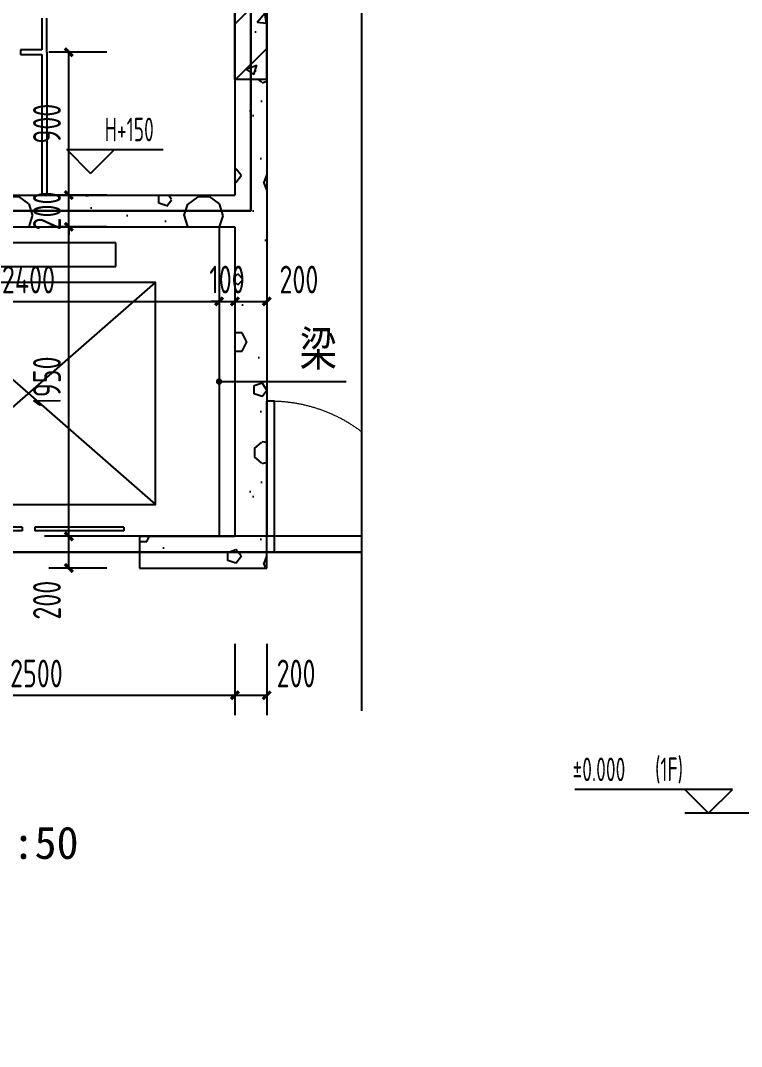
# Model space of a CAD drawing. Extents: x 116425 to 211028, y 11881 to 56060.
# Drawn here: x 196526 to 201066, y 29506 to 35971 of the extents above; entities that cross this region are included whole.
import ezdxf
from ezdxf.xclip import XClip

# ---------------------------------------------------------------- set-up
doc = ezdxf.new("R2010")
doc.units = 0
doc.header["$LTSCALE"] = 1000
doc.header["$MEASUREMENT"] = 0
doc.header["$XCLIPFRAME"] = 0
doc.linetypes.add('X-104 13#平面$0$DOTE', pattern=[2.42, 2, -0.2, 0.02, -0.2])
for name, color, linetype in [('01-标注_尺寸', 124, 'Continuous'), ('01-标注_标高', 200, 'Continuous'), ('01-标注_符号', 200, 'Continuous'), ('02-TEXT_标注', 130, 'Continuous'), ('X-104 13#平面$0$A-E_电梯', 171, 'Continuous'), ('X-104 13#平面$0$A-I_卫-洁具', 241, 'Continuous'), ('X-104 13#平面$0$A-I_卫-隔断', 214, 'Continuous'), ('X-104 13#平面$0$A_AXIS-轴线', 36, 'X-104 13#平面$0$DOTE'), ('X-104 13#平面$0$DOOR_FIRE', 220, 'Continuous'), ('X-104 13#平面$0$s-colu', 40, 'Continuous'), ('X-104 13#平面$1$05-填充_天正', 26, 'Continuous'), ('X-104 13#平面$1$A_STR-砌块墙', 121, 'Continuous'), ('X-104 13#平面$1$A_STR-砼柱', 51, 'Continuous'), ('建-标注-文本', 254, 'Continuous')]:
    doc.layers.add(name, color=color, linetype=linetype)
doc.layers.add('X-104 13#平面$0$000套内', color=226, linetype='Continuous', lineweight=30, plot=False)
doc.styles.add('_TCH_DIM', font='ros1.shx', dxfattribs={"bigfont": 'jd.shx'})
doc.styles.add('_TCH_DIM_T3', font='ROS1', dxfattribs={"width": 0.8, "bigfont": 'JD'})
doc.styles.add('_TCH_LABEL', font='ros1.shx', dxfattribs={"bigfont": 'jd.shx'})
doc.styles.get("Standard").update_dxf_attribs({"font": 'STXIHEI_0.TTF'})
doc.dimstyles.new('_TCH_ARCH&&50', dxfattribs={"dimtxt": 175, "dimasz": 50, "dimexe": 125, "dimexo": 150, "dimgap": 50, "dimtad": 1, "dimdec": 0, "dimzin": 0, "dimdsep": 46, "dimtxsty": '_TCH_DIM_T3', "dimblk": 'ARCHTICK', "dimcen": 0.09, "dimclrt": 7, "dimazin": 2, "dimtfac": 1, "dimtdec": 0, "dimtix": 1, "dimtmove": 2, "dimatfit": 3, "dimfxl": 0, "dimtolj": 1, "dimtzin": 0, "dimarcsym": 0})
pattern_1 = [(0, (354, -366), (600, 1200), [0, -1200]), (0, (-348, -528), (600, 1200), [0, -1200]), (0, (42, -540), (600, 1200), [0, -1200]), (0, (468, -186), (600, 1200), [0, -1200]), (0, (-30, -600), (600, 1200), [0, -1200]), (0, (588, 570), (600, 1200), [0, -1200]), (0, (222, 474), (600, 1200), [0, -1200]), (0, (414, 324), (600, 1200), [0, -1200]), (0, (-564, 300), (600, 1200), [0, -1200]), (0, (24, 246), (600, 1200), [0, -1200]), (0, (-204, -60), (600, 1200), [0, -1200]), (0, (-192, -510), (600, 1200), [0, -1200]), (0, (258, -558), (600, 1200), [0, -1200]), (0, (588, -30), (600, 1200), [0, -1200]), (0, (-534, -216), (600, 1200), [0, -1200]), (0, (-432, -12), (600, 1200), [0, -1200]), (0, (36, -96), (600, 1200), [0, -1200]), (0, (-132, -270), (600, 1200), [0, -1200]), (0, (-228, 126), (600, 1200), [0, -1200]), (0, (-78, 576), (600, 1200), [0, -1200]), (0, (-486, -468), (600, 1200), [0, -1200]), (0, (174, 330), (600, 1200), [0, -1200]), (0, (-384, 348), (600, 1200), [0, -1200]), (0, (-480, 504), (600, 1200), [0, -1200]), (130.60129, (514.286, 194.286), (-2999.999967, 3600.000016), [52.683, -22074.222]), (18.43495, (428.57, 217.14), (3000, 1200), [54.21, -7535.256]), (90, (428.6, 165.7), (600, 1200), [51.429, -2348.571]), (161.56505, (480, 148.57), (-3000, 1199.9999), [54.21, -7535.256]), (53.1301, (480, 148.57), (600, 1200), [57.143, -5942.857]), (135, (525.7, -462.86), (-600, 1200), [48.487, -3345.625]), (45, (457.14, -462.86), (600, 1200), [48.487, -3345.625]), (135, (491.43, -497.14), (-600, 1200), [48.487, -3345.625]), (45, (491.43, -497.14), (600, 1200), [48.487, -3345.625]), (116.565, (-51.4, 342.9), (-0.0001, 2400), [63.888, -1277.753]), (180, (-80, 400), (-600, 1200), [68.571, -1131.428]), (63.435, (-177.1, 342.9), (5e-06, 2400), [63.888, -1277.753]), (116.565, (-148.6, 285.7), (-0.0001, 2400), [63.888, -1277.753]), (0, (-148.6, 285.7), (600, 1200), [68.571, -1131.428]), (63.435, (-80, 285.7), (5e-06, 2400), [63.888, -1277.753]), (107.10273, (400, -62.857), (-1799.999931, 6000.00001), [77.723, -32565.805]), (143.97263, (377.14, 11.43), (-11399.999855, 8399.99999), [77.723, -16244.04]), (180, (314.3, 57.1), (-600, 1200), [74.286, -1125.714]), (36.02737, (177.14, 11.43), (11399.99992, 8399.99991), [77.723, -16244.04]), (71.56505, (154.29, -57.14), (1800, 6000), [72.28, -7517.186]), (107.10273, (177.143, -131.43), (-1799.999931, 6000.00001), [77.723, -32565.805]), (143.97263, (240, -177.14), (-11399.999855, 8399.99999), [77.723, -16244.04]), (0, (240, -177.1), (600, 1200), [74.286, -1125.714]), (36.02737, (314.29, -177.14), (11399.99992, 8399.99991), [77.723, -16244.04]), (71.56505, (377.14, -131.43), (1800, 6000), [72.28, -7517.186]), (150.25512, (411.43, 497.14), (-1800, 1199.99999), [46.07, -9628.639]), (90, (371.4, 474.3), (600, 1200), [45.714, -2354.285]), (29.74488, (371.43, 474.29), (1800, 1200), [46.07, -9628.639]), (116.565, (131.4, -354.3), (-0.0001, 2400), [63.888, -1277.753]), (168.69007, (102.86, -297.14), (-5400, 1199.99997), [58.275, -12179.371]), (41.185925, (0, -325.714), (14999.99991, 13199.999885), [60.744, -25451.604]), (90, (0, -382.86), (600, 1200), [57.143, -2342.857]), (138.814074, (45.714, -422.857), (-14999.999733, 13200.000084), [60.744, -25451.604]), (16.699244, (45.714, -422.857), (19799.99985, 5999.999937), [59.659, -24997.075]), (60.945396, (102.86, -405.714), (600, 1199.99999), [58.832, -24650.679]), (109.983106, (-371.43, 148.57), (-3000.00001, 8399.999978), [66.884, -28024.395]), (155.556045, (-394.286, 211.43), (-7800.00003, 3599.999925), [69.046, -28930.263]), (24.443955, (-520, 211.43), (7800.000004, 3599.999983), [69.046, -28930.263]), (70.016893, (-542.857, 148.57), (3000.00001, 8399.99998), [66.884, -28024.395]), (109.983106, (-520, 85.714), (-3000.00001, 8399.999978), [66.884, -28024.395]), (160.01689, (-457.14, 62.86), (-3000, 1199.99995), [66.884, -13978.755]), (19.98311, (-457.14, 62.86), (2999.99998, 1200), [66.884, -13978.755]), (70.016893, (-394.286, 85.714), (3000.00001, 8399.99998), [66.884, -28024.395]), (122.00538, (74.29, 40), (-600.00008, 1199.99994), [53.908, -11266.868]), (18.43495, (-5.71, 68.57), (3000, 1200), [54.21, -7535.256]), (90, (-5.7, 17.14), (600, 1200), [51.429, -2348.571]), (161.56505, (45.71, 0), (-3000, 1199.9999), [54.21, -7535.256]), (54.46232, (45.714, 0), (4199.999994, 5999.99999), [49.156, -20596.423]), (116.565, (-274.3, -251.4), (-0.0001, 2400), [63.888, -1277.753]), (180, (-302.9, -194.3), (-600, 1200), [62.857, -1137.143]), (59.03624, (-400, -251.43), (600, 1199.99999), [66.64, -13927.644]), (120.96376, (-365.71, -308.57), (-600.00008, 1199.99994), [66.64, -13927.644]), (0, (-365.7, -308.6), (600, 1200), [62.857, -1137.143]), (63.435, (-302.9, -308.6), (5e-06, 2400), [63.888, -1277.753])]

# ---------------------------------------------------------------- blocks, each defined once
blk = doc.blocks.new('图框-A1')
at = {"const_width": 0.5}
blk.add_lwpolyline([(766, 584), (25, 584), (25, 10), (766, 10)], close=True, dxfattribs=at)
blk = doc.blocks.new('X-104 13#平面$0$2400x2100')
for p, q in [((650, 1850), (650, 1700)), ((1750, 1850), (650, 1850)), ((1750, 1700), (1750, 1850)), ((650, 1700), (1750, 1700)), ((400, 200), (2000, 1600)), ((400, 1600), (2000, 200))]:
    blk.add_line(p, q)
at = {"color": 0}
for p, q in [((600, 57.6), (600, 34)), ((1160, 57.6), (600, 57.6)), ((1160, 34), (600, 34)), ((1160, 57.6), (1160, 34)), ((1800, 57.6), (1240, 57.6)), ((1240, 57.6), (1240, 34)), ((1800, 34), (1240, 34)), ((1800, 57.6), (1800, 34))]:
    blk.add_line(p, q, dxfattribs=at)
blk.add_lwpolyline([(400, 1600), (400, 200), (2000, 200), (2000, 1600), (400, 1600)], close=True)
blk = doc.blocks.new('X-104 13#平面$0$轴网')
at = {"layer": 'X-104 13#平面$0$A_AXIS-轴线', "linetype": 'X-104 13#平面$0$DOTE'}
blk.add_line((60408.4, 9000), (-2925, 9000), dxfattribs=at)
blk = doc.blocks.new('X-104 13#平面$0$$DorLib2D$00000002')
for p, q in [((-0.5, 0), (-0.5, 0.4875)), ((-0.475, 0.4875), (-0.5, 0.4875)), ((-0.475, 0), (-0.475, 0.4875)), ((0.475, 0), (0.475, 0.4875)), ((0.475, 0.4875), (0.5, 0.4875)), ((0.5, 0), (0.5, 0.4875)), ((-0.5, 0), (-0.475, 0)), ((0.5, 0), (0.475, 0))]:
    blk.add_line(p, q)
at = {"lineweight": 13}
for centre, start, end in [((-0.4875, 0), 0, 88.5307), ((0.4875, 0), 91.4693, 180)]:
    blk.add_arc(centre, 0.4875, start, end, dxfattribs=at)
blk = doc.blocks.new('X-104 13#平面')
at = {"layer": 'X-104 13#平面$1$05-填充_天正'}
h = blk.add_hatch(dxfattribs=at)
h.set_pattern_fill('钢筋混凝土', color=256, scale=100, style=0)
h.set_pattern_definition([(45, (0, 0), (-176.7767, 176.7767), []), (50, (0, 0), (717.26, -62.752), [75, -825]), (355, (0, 0), (-138.7513, 752.192), [60, -660]), (100.4514, (59.8, -5.2), (578.5094, 689.4395), [63.74, -701.142]), (46.1842, (0, 200), (1067.241, -165.519), [112.5, -1237.5]), (96.6356, (88.9, 186.2), (934.663, 974.118), [95.61, -1051.713]), (351.1842, (0, 200), (934.662, 974.119), [90, -990]), (21, (100, 150), (596.907, -402.619), [75, -825]), (326, (100, 150), (243.3153, 725.15), [60, -660]), (71.4514, (149.74, 116.45), (840.2226, 322.5305), [63.74, -701.142]), (37.5, (0, 0), (12.15986, 332.89385), [0, -652, 0, -670, 0, -662.5]), (7.5, (0, 0), (263.0695, 394.4117), [0, -382, 0, -637, 0, -252.5]), (327.5, (-223, 0), (533.8224, -22.5549), [0, -250, 0, -780, 0, -1035]), (317.5, (-323, 0), (583.1862, 100.105), [0, -325, 0, -518, 0, -735])])
h.paths.add_polyline_path([(53300, 74280), (53500, 74280), (53500, 74730), (53300, 74730)])
h = blk.add_hatch(dxfattribs=at)
h.set_pattern_fill('加气混凝土', color=256, scale=100, style=0)
h.set_pattern_definition(pattern_1)
h.paths.add_polyline_path([(53500, 74280), (53300, 74280), (53300, 73550), (53366.7, 73450), (53500, 73450)])
h = blk.add_hatch(dxfattribs=at)
h.set_pattern_fill('加气混凝土', color=256, scale=100, style=0)
h.set_pattern_definition(pattern_1)
h.paths.add_polyline_path([(50700, 73416.7), (50800, 73350), (53300, 73350), (53366.7, 73450), (53300, 73550), (50700, 73550)])
h = blk.add_hatch(dxfattribs=at)
h.set_pattern_fill('加气混凝土', color=256, scale=100, style=0)
h.set_pattern_definition(pattern_1)
h.paths.add_polyline_path([(53366.7, 73450), (53300, 73350), (53300, 71400), (53400, 71333.3), (53500, 71400), (53500, 73450)])
h = blk.add_hatch(dxfattribs=at)
h.set_pattern_fill('加气混凝土', color=256, scale=100, style=0)
h.set_pattern_definition(pattern_1)
h.paths.add_polyline_path([(52700, 71200), (53400, 71200), (53400, 71333.3), (53300, 71400), (52700, 71400)])
h = blk.add_hatch(dxfattribs=at)
h.set_pattern_fill('加气混凝土', color=256, scale=100, style=0)
h.set_pattern_definition(pattern_1)
h.paths.add_polyline_path([(53400, 71200), (53500, 71200), (53500, 71400), (53400, 71333.3)])
at = {"layer": 'X-104 13#平面$0$000套内'}
blk.add_lwpolyline([(4100, 77750), (4100, 68700), (-750, 68700), (-750, 59850), (21950, 59850), (21950, 61450), (58250, 61450), (58250, 71300), (48400, 71300), (48400, 73450), (53400, 73450), (53400, 80500), (58250, 80500), (58250, 81290.1), (53289, 85452.6), (37950, 76613.3), (37950, 72450), (12454.9, 72450), (4447.4, 77750)], close=True, dxfattribs=at)
at = {"layer": 'X-104 13#平面$0$A-I_卫-洁具', "ltscale": 0.1}
blk.add_lwpolyline([(53200, 73350), (53200, 71400)], dxfattribs=at)
at = {"layer": 'X-104 13#平面$0$A-I_卫-隔断'}
for p, q in [((52085, 74665), (52085, 74465)), ((52115, 74450), (52115, 74665)), ((52085, 74465), (51950, 74465)), ((51950, 74465), (51950, 74435)), ((51950, 74435), (52085, 74435)), ((52085, 74435), (52085, 73550)), ((52115, 74450), (52115, 73550)), ((52115, 73550), (52085, 73550))]:
    blk.add_line(p, q, dxfattribs=at)
at = {"layer": 'X-104 13#平面$0$s-colu'}
blk.add_lwpolyline([(53300.2, 74278), (53300.2, 74728), (53500.2, 74728), (53500.2, 74278)], close=True, dxfattribs=at)
at = {"layer": 'X-104 13#平面$1$A_STR-砌块墙'}
for p, q in [((53300, 74280), (53300, 73550)), ((53500, 74280), (53500, 73450)), ((50700, 73550), (53300, 73550)), ((53500, 73450), (53500, 71400)), ((50800, 73350), (53300, 73350)), ((53300, 73350), (53300, 71400)), ((52700, 71400), (53300, 71400)), ((52700, 71400), (52700, 71200)), ((53500, 71200), (53500, 71400)), ((52700, 71200), (53400, 71200)), ((53400, 71200), (53500, 71200))]:
    blk.add_line(p, q, dxfattribs=at)
at = {"layer": 'X-104 13#平面$1$A_STR-砼柱'}
for p, q in [((53300, 74730), (53300, 74280)), ((53500, 74280), (53500, 74730)), ((53300, 74280), (53500, 74280))]:
    blk.add_line(p, q, dxfattribs=at)
blk.add_blockref('X-104 13#平面$0$轴网', (0, 62400))
at = {"xscale": 100, "yscale": 100, "zscale": 100}
blk.add_blockref('图框-A1', (-10634.5, -20285.2), dxfattribs=at)
at = {"layer": 'X-104 13#平面$0$A-E_电梯'}
blk.add_blockref('X-104 13#平面$0$2400x2100', (50800, 71400), dxfattribs=at)
at = {"layer": 'X-104 13#平面$0$DOOR_FIRE', "xscale": 1950, "yscale": 1950, "zscale": 200}
blk.add_blockref('X-104 13#平面$0$$DorLib2D$00000002', (54475, 71300), dxfattribs=at)
blk = doc.blocks.new('_ArchTick')
at = {"color": 0, "linetype": 'ByBlock', "const_width": 0.4}
blk.add_lwpolyline([(-0.5, -0.5), (0.5, 0.5)], dxfattribs=at)
blk = doc.blocks.new('*D533')
at = {"layer": '01-标注_尺寸', "color": 0, "lineweight": -2, "transparency": 16777216}
for p, q in [((197876.5, 34621.2), (197876.5, 34076.2)), ((198076.5, 34621.2), (198076.5, 34076.2)), ((197876.5, 34201.2), (198076.5, 34201.2))]:
    blk.add_line(p, q, dxfattribs=at)
at = {"layer": 'Defpoints', "color": 0, "transparency": 16777216}
for p in [(197876.5, 34771.2), (198076.5, 34771.2), (198076.5, 34201.2)]:
    blk.add_point(p, dxfattribs=at)
at = {"layer": '01-标注_尺寸', "color": 0, "lineweight": -2, "transparency": 16777216, "xscale": 50, "yscale": 50, "zscale": 50, "rotation": 180}
blk.add_blockref('_ArchTick', (197876.5, 34201.2), dxfattribs=at)
at = {"layer": '01-标注_尺寸', "color": 0, "lineweight": -2, "transparency": 16777216, "xscale": 50, "yscale": 50, "zscale": 50}
blk.add_blockref('_ArchTick', (198076.5, 34201.2), dxfattribs=at)
at = {"layer": '01-标注_尺寸', "color": 7, "transparency": 16777216, "insert": (198279.3, 34338.7), "char_height": 175, "attachment_point": 5, "style": '_TCH_DIM_T3'}
blk.add_mtext('\\A1;200', dxfattribs=at)
blk = doc.blocks.new('*D534')
at = {"layer": '01-标注_尺寸', "color": 0, "lineweight": -2, "transparency": 16777216}
for p, q in [((197776.5, 34621.2), (197776.5, 34076.2)), ((197876.5, 34621.2), (197876.5, 34076.2)), ((197776.5, 34201.2), (197726.5, 34201.2)), ((197776.5, 34201.2), (197876.5, 34201.2)), ((197876.5, 34201.2), (197926.5, 34201.2))]:
    blk.add_line(p, q, dxfattribs=at)
at = {"layer": 'Defpoints', "color": 0, "transparency": 16777216}
for p in [(197776.5, 34771.2), (197876.5, 34771.2), (197876.5, 34201.2)]:
    blk.add_point(p, dxfattribs=at)
at = {"layer": '01-标注_尺寸', "color": 0, "lineweight": -2, "transparency": 16777216, "xscale": 50, "yscale": 50, "zscale": 50}
blk.add_blockref('_ArchTick', (197776.5, 34201.2), dxfattribs=at)
at = {"layer": '01-标注_尺寸', "color": 0, "lineweight": -2, "transparency": 16777216, "xscale": 50, "yscale": 50, "zscale": 50, "rotation": 180}
blk.add_blockref('_ArchTick', (197876.5, 34201.2), dxfattribs=at)
at = {"layer": '01-标注_尺寸', "color": 7, "transparency": 16777216, "insert": (197826.5, 34338.7), "char_height": 175, "attachment_point": 5, "style": '_TCH_DIM_T3'}
blk.add_mtext('\\A1;100', dxfattribs=at)
blk = doc.blocks.new('*D535')
at = {"layer": '01-标注_尺寸', "color": 0, "lineweight": -2, "transparency": 16777216}
for p, q in [((195376.5, 34621.2), (195376.5, 34076.2)), ((197776.5, 34621.2), (197776.5, 34076.2)), ((195376.5, 34201.2), (197776.5, 34201.2))]:
    blk.add_line(p, q, dxfattribs=at)
at = {"layer": 'Defpoints', "color": 0, "transparency": 16777216}
for p in [(195376.5, 34771.2), (197776.5, 34771.2), (197776.5, 34201.2)]:
    blk.add_point(p, dxfattribs=at)
at = {"layer": '01-标注_尺寸', "color": 0, "lineweight": -2, "transparency": 16777216, "xscale": 50, "yscale": 50, "zscale": 50, "rotation": 180}
blk.add_blockref('_ArchTick', (195376.5, 34201.2), dxfattribs=at)
at = {"layer": '01-标注_尺寸', "color": 0, "lineweight": -2, "transparency": 16777216, "xscale": 50, "yscale": 50, "zscale": 50}
blk.add_blockref('_ArchTick', (197776.5, 34201.2), dxfattribs=at)
at = {"layer": '01-标注_尺寸', "color": 7, "transparency": 16777216, "insert": (196576.5, 34338.7), "char_height": 175, "attachment_point": 5, "style": '_TCH_DIM_T3'}
blk.add_mtext('\\A1;2400', dxfattribs=at)
blk = doc.blocks.new('*D551')
at = {"layer": '01-标注_尺寸', "color": 0, "lineweight": -2, "transparency": 16777216}
for p, q in [((195376.5, 32044), (195376.5, 31594)), ((197876.5, 32044), (197876.5, 31594)), ((195376.5, 31719), (197876.5, 31719))]:
    blk.add_line(p, q, dxfattribs=at)
at = {"layer": 'Defpoints', "color": 0, "transparency": 16777216}
for p in [(195376.5, 32194), (197876.5, 32194), (197876.5, 31719)]:
    blk.add_point(p, dxfattribs=at)
at = {"layer": '01-标注_尺寸', "color": 0, "lineweight": -2, "transparency": 16777216, "xscale": 50, "yscale": 50, "zscale": 50, "rotation": 180}
blk.add_blockref('_ArchTick', (195376.5, 31719), dxfattribs=at)
at = {"layer": '01-标注_尺寸', "color": 0, "lineweight": -2, "transparency": 16777216, "xscale": 50, "yscale": 50, "zscale": 50}
blk.add_blockref('_ArchTick', (197876.5, 31719), dxfattribs=at)
at = {"layer": '01-标注_尺寸', "color": 7, "transparency": 16777216, "insert": (196626.5, 31856.5), "char_height": 175, "attachment_point": 5, "style": '_TCH_DIM_T3'}
blk.add_mtext('\\A1;2500', dxfattribs=at)
blk = doc.blocks.new('*D552')
at = {"layer": '01-标注_尺寸', "color": 0, "lineweight": -2, "transparency": 16777216}
for p, q in [((197876.5, 32044), (197876.5, 31594)), ((198076.5, 32044), (198076.5, 31594)), ((197876.5, 31719), (198076.5, 31719))]:
    blk.add_line(p, q, dxfattribs=at)
at = {"layer": 'Defpoints', "color": 0, "transparency": 16777216}
for p in [(197876.5, 32194), (198076.5, 32194), (198076.5, 31719)]:
    blk.add_point(p, dxfattribs=at)
at = {"layer": '01-标注_尺寸', "color": 0, "lineweight": -2, "transparency": 16777216, "xscale": 50, "yscale": 50, "zscale": 50, "rotation": 180}
blk.add_blockref('_ArchTick', (197876.5, 31719), dxfattribs=at)
at = {"layer": '01-标注_尺寸', "color": 0, "lineweight": -2, "transparency": 16777216, "xscale": 50, "yscale": 50, "zscale": 50}
blk.add_blockref('_ArchTick', (198076.5, 31719), dxfattribs=at)
at = {"layer": '01-标注_尺寸', "color": 7, "transparency": 16777216, "insert": (198261.5, 31856.5), "char_height": 175, "attachment_point": 5, "style": '_TCH_DIM_T3'}
blk.add_mtext('\\A1;200', dxfattribs=at)
blk = doc.blocks.new('*D821')
at = {"layer": '01-标注_尺寸', "color": 0, "lineweight": -2, "transparency": 16777216}
for p, q in [((197070.8, 35771.2), (196705.4, 35771.2)), ((196830.4, 34871.2), (196830.4, 35771.2)), ((197070.8, 34871.2), (196705.4, 34871.2))]:
    blk.add_line(p, q, dxfattribs=at)
at = {"layer": 'Defpoints', "color": 0, "transparency": 16777216}
for p in [(196830.4, 35771.2), (197220.8, 35771.2), (197220.8, 34871.2)]:
    blk.add_point(p, dxfattribs=at)
at = {"layer": '01-标注_尺寸', "color": 0, "lineweight": -2, "transparency": 16777216, "xscale": 50, "yscale": 50, "zscale": 50}
for p, rotation in [((196830.4, 35771.2), 90), ((196830.4, 34871.2), 270)]:
    blk.add_blockref('_ArchTick', p, dxfattribs=dict(at, rotation=rotation))
at = {"layer": '01-标注_尺寸', "color": 7, "transparency": 16777216, "insert": (196692.9, 35321.2), "char_height": 175, "attachment_point": 5, "rotation": 90, "style": '_TCH_DIM_T3'}
blk.add_mtext('\\A1;900', dxfattribs=at)
blk = doc.blocks.new('*D822')
at = {"layer": '01-标注_尺寸', "color": 0, "lineweight": -2, "transparency": 16777216}
for p, q in [((196830.4, 34871.2), (196830.4, 34921.2)), ((197070.8, 34871.2), (196705.4, 34871.2)), ((196830.4, 34671.2), (196830.4, 34871.2)), ((197070.8, 34671.2), (196705.4, 34671.2)), ((196830.4, 34671.2), (196830.4, 34621.2))]:
    blk.add_line(p, q, dxfattribs=at)
at = {"layer": 'Defpoints', "color": 0, "transparency": 16777216}
for p in [(196830.4, 34871.2), (197220.8, 34871.2), (197220.8, 34671.2)]:
    blk.add_point(p, dxfattribs=at)
at = {"layer": '01-标注_尺寸', "color": 0, "lineweight": -2, "transparency": 16777216, "xscale": 50, "yscale": 50, "zscale": 50}
for p, rotation in [((196830.4, 34871.2), 270), ((196830.4, 34671.2), 90)]:
    blk.add_blockref('_ArchTick', p, dxfattribs=dict(at, rotation=rotation))
at = {"layer": '01-标注_尺寸', "color": 7, "transparency": 16777216, "insert": (196692.9, 34771.2), "char_height": 175, "attachment_point": 5, "rotation": 90, "style": '_TCH_DIM_T3'}
blk.add_mtext('\\A1;200', dxfattribs=at)
blk = doc.blocks.new('*D823')
at = {"layer": '01-标注_尺寸', "color": 0, "lineweight": -2, "transparency": 16777216}
for p, q in [((197070.8, 34671.2), (196705.4, 34671.2)), ((196830.4, 32721.2), (196830.4, 34671.2)), ((197070.8, 32721.2), (196705.4, 32721.2))]:
    blk.add_line(p, q, dxfattribs=at)
at = {"layer": 'Defpoints', "color": 0, "transparency": 16777216}
for p in [(196830.4, 34671.2), (197220.8, 34671.2), (197220.8, 32721.2)]:
    blk.add_point(p, dxfattribs=at)
at = {"layer": '01-标注_尺寸', "color": 0, "lineweight": -2, "transparency": 16777216, "xscale": 50, "yscale": 50, "zscale": 50}
for p, rotation in [((196830.4, 34671.2), 90), ((196830.4, 32721.2), 270)]:
    blk.add_blockref('_ArchTick', p, dxfattribs=dict(at, rotation=rotation))
at = {"layer": '01-标注_尺寸', "color": 7, "transparency": 16777216, "insert": (196692.9, 33696.2), "char_height": 175, "attachment_point": 5, "rotation": 90, "style": '_TCH_DIM_T3'}
blk.add_mtext('\\A1;1950', dxfattribs=at)
blk = doc.blocks.new('*D824')
at = {"layer": '01-标注_尺寸', "color": 0, "lineweight": -2, "transparency": 16777216}
for p, q in [((197070.8, 32721.2), (196705.4, 32721.2)), ((196830.4, 32521.2), (196830.4, 32721.2)), ((197070.8, 32521.2), (196705.4, 32521.2))]:
    blk.add_line(p, q, dxfattribs=at)
at = {"layer": 'Defpoints', "color": 0, "transparency": 16777216}
for p in [(196830.4, 32721.2), (197220.8, 32721.2), (197220.8, 32521.2)]:
    blk.add_point(p, dxfattribs=at)
at = {"layer": '01-标注_尺寸', "color": 0, "lineweight": -2, "transparency": 16777216, "xscale": 50, "yscale": 50, "zscale": 50}
for p, rotation in [((196830.4, 32721.2), 90), ((196830.4, 32521.2), 270)]:
    blk.add_blockref('_ArchTick', p, dxfattribs=dict(at, rotation=rotation))
at = {"layer": '01-标注_尺寸', "color": 7, "transparency": 16777216, "insert": (196692.9, 32318.4), "char_height": 175, "attachment_point": 5, "rotation": 90, "style": '_TCH_DIM_T3'}
blk.add_mtext('\\A1;200', dxfattribs=at)

msp = doc.modelspace()

# ---------------------------------------------------------------- linework, layer by layer
at = {"layer": '01-标注_标高'}
for p, q in [((196967.3, 35007.7), (196817.3, 35157.7)), ((196817.3, 35157.7), (197424.6, 35157.7)), ((196967.3, 35007.7), (197117.3, 35157.7)), ((201009.1, 31125.4), (200017.3, 31125.4)), ((200859.1, 30975.4), (200709.1, 31125.4)), ((200859.1, 30975.4), (201009.1, 31125.4)), ((201209.1, 30975.4), (200709.1, 30975.4))]:
    msp.add_line(p, q, dxfattribs=at)
at = {"layer": '01-标注_符号'}
for p, q in [((197776.5, 33696.2), (198200.1, 33696.2)), ((198200.1, 33696.2), (198575.9, 33696.2))]:
    msp.add_line(p, q, dxfattribs=at)
msp.add_lwpolyline([(198676.5, 31621.2), (198676.5, 37015), (198571.5, 37053.2), (198781.5, 37090.2), (198676.5, 37127.5), (198676.5, 42521.2)], dxfattribs=at)
at = {"layer": '01-标注_符号', "const_width": 20}
msp.add_lwpolyline([(197766.5, 33696.2, 1), (197786.5, 33696.2, 1)], format="xyb", close=True, dxfattribs=at)

# ---------------------------------------------------------------- block references
ref = msp.add_blockref('X-104 13#平面', (135059.8, 23721.2))
XClip(ref).set_block_clipping_path([(47300.0000000066, 8199.9999999998), (54100.0000000072, 18799.9999999998)])
ref = msp.add_blockref('X-104 13#平面', (144576.5, -38678.8))
XClip(ref).set_block_clipping_path([(47300.0000000066, 70599.9999999998), (54100.0000000072, 81199.9999999998)])

# ---------------------------------------------------------------- texts
at = {"layer": '02-TEXT_标注', "style": '_TCH_DIM', "width": 0.705882}
for s, p in [('H+150', (197056.1, 35210.2)), ('%%P0.000', (200002.3, 31177.9)), ('(1F)', (200522.1, 31177.9))]:
    msp.add_text(s, height=148.75, dxfattribs=at).set_placement(p)
at = {"layer": '02-TEXT_标注', "style": '_TCH_LABEL'}
msp.add_text('梁', height=248.1, dxfattribs=at).set_placement((198283.8, 33771.2))
at = {"layer": '建-标注-文本'}
msp.add_text('1:50', height=203.88, dxfattribs=at).set_placement((196337.3, 30688.1))

# ---------------------------------------------------------------- dimensions: what is measured, and where the dimension line sits
at = {"layer": '01-标注_尺寸'}
for p1, p2, distance, picture, middle in [((197220.8, 34871.2), (197220.8, 35771.2), 390.4, '*D821', (196692.9, 35321.2)), ((197220.8, 34671.2), (197220.8, 34871.2), 390.4, '*D822', (196692.9, 34771.2)), ((195376.5, 34771.2), (197776.5, 34771.2), -570, '*D535', (196576.5, 34338.7)), ((197776.5, 34771.2), (197876.5, 34771.2), -570, '*D534', (197826.5, 34338.7)), ((197220.8, 32721.2), (197220.8, 34671.2), 390.4, '*D823', (196692.9, 33696.2)), ((195376.5, 32194), (197876.5, 32194), -475, '*D551', (196626.5, 31856.5))]:
    dim = msp.add_aligned_dim(p1=p1, p2=p2, distance=distance, dimstyle='_TCH_ARCH&&50', dxfattribs=at)
    dim.commit()
    dim.dimension.update_dxf_attribs({"geometry": picture, "text_midpoint": middle})
for base, p1, p2, angle, picture, middle in [((198076.5, 34201.2), (197876.5, 34771.2), (198076.5, 34771.2), 360, '*D533', (198279.3, 34338.7)), ((196830.4, 32721.2), (197220.8, 32521.2), (197220.8, 32721.2), 90, '*D824', (196692.9, 32318.4)), ((198076.5, 31719), (197876.5, 32194), (198076.5, 32194), 0, '*D552', (198261.5, 31856.5))]:
    dim = msp.add_linear_dim(base=base, p1=p1, p2=p2, angle=angle, dimstyle='_TCH_ARCH&&50', dxfattribs=at)
    dim.commit()
    dim.dimension.update_dxf_attribs({"geometry": picture, "text_midpoint": middle, "dimtype": 161})

doc.saveas('drawing.dxf')
